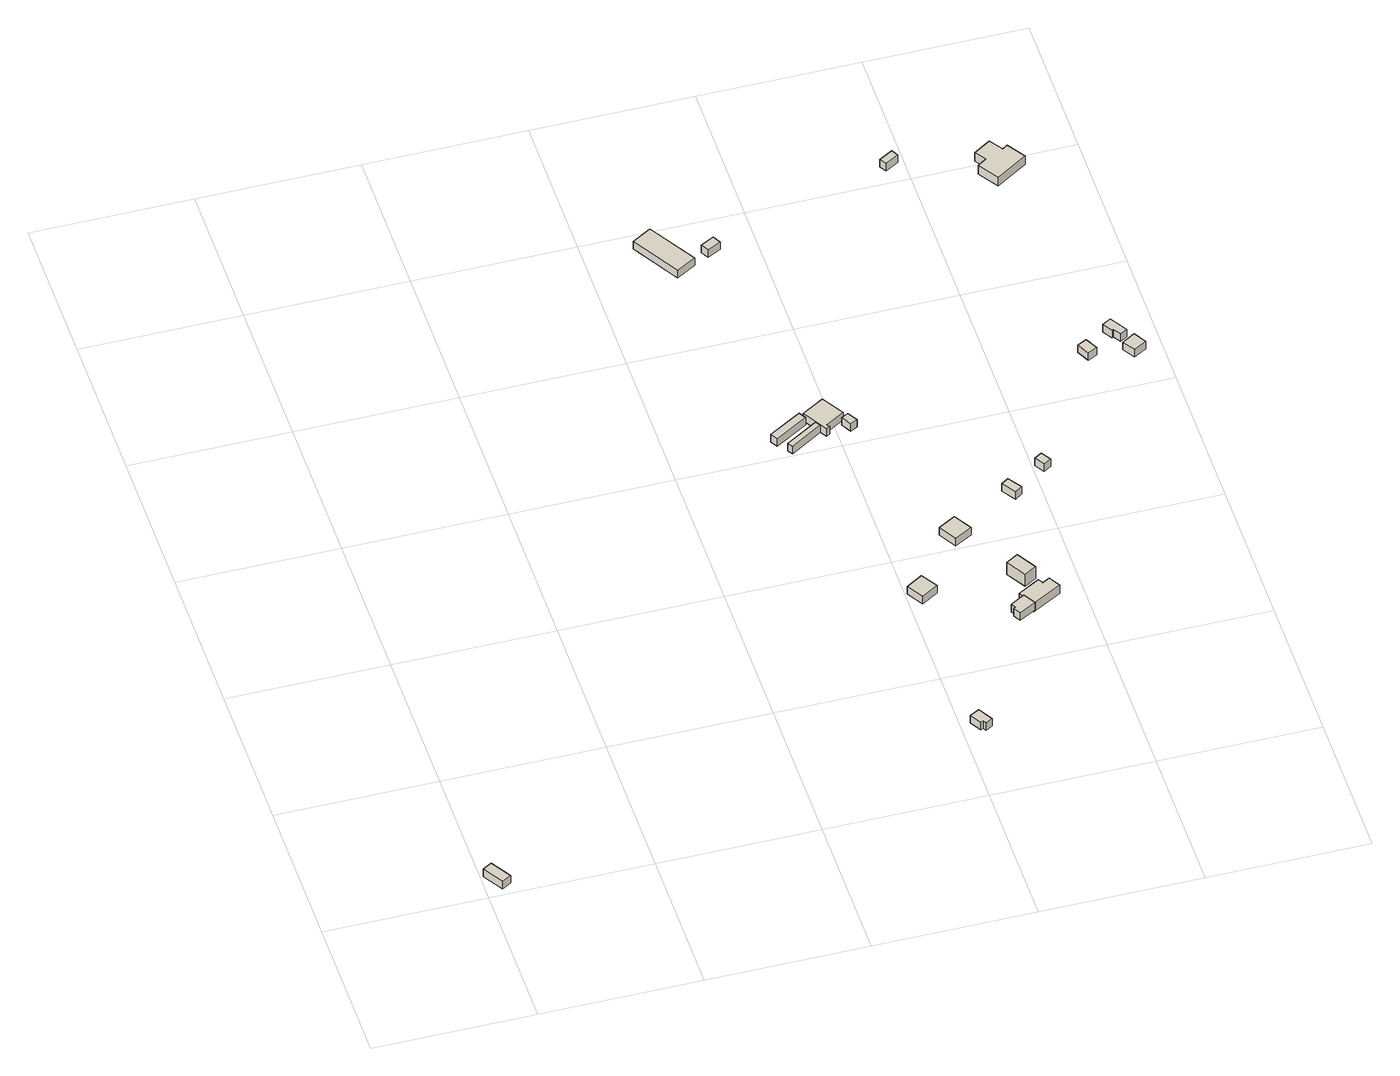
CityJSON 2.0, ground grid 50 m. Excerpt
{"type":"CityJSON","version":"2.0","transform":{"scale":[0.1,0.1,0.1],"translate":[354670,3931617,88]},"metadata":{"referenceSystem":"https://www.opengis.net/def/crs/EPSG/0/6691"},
"CityObjects":{
"building1":{"type":"Building","attributes":{"BuildingIDAttribute.prefecture":"14","BuildingIDAttribute.city":"14153","BuildingDetailAttribute.surveyYear":2015},"geometry":[{"type":"Solid","lod":"1","boundaries":[[[[0,1,2,3]],[[2,4,5,3]],[[1,6,4,2]],[[0,7,6,1]],[[3,5,7,0]],[[4,6,7,5]]]]}]},
"building2":{"type":"Building","attributes":{"BuildingIDAttribute.prefecture":"14","BuildingIDAttribute.city":"14153","BuildingDetailAttribute.surveyYear":2015},"geometry":[{"type":"Solid","lod":"1","boundaries":[[[[8,9,10,11,12,13]],[[12,14,15,13]],[[11,16,14,12]],[[10,17,16,11]],[[9,18,17,10]],[[8,19,18,9]],[[13,15,19,8]],[[14,16,17,18,19,15]]]]}]},
"building3":{"type":"Building","attributes":{"BuildingIDAttribute.prefecture":"14","BuildingIDAttribute.city":"14153","BuildingDetailAttribute.surveyYear":2015},"geometry":[{"type":"Solid","lod":"1","boundaries":[[[[20,21,22,23]],[[22,24,25,23]],[[21,26,24,22]],[[20,27,26,21]],[[23,25,27,20]],[[24,26,27,25]]]]}]},
"building4":{"type":"Building","attributes":{"BuildingIDAttribute.prefecture":"14","BuildingIDAttribute.city":"14153","BuildingDetailAttribute.surveyYear":2015},"geometry":[{"type":"Solid","lod":"1","boundaries":[[[[28,29,30,31]],[[30,32,33,31]],[[29,34,32,30]],[[28,35,34,29]],[[31,33,35,28]],[[32,34,35,33]]]]}]},
"building5":{"type":"Building","attributes":{"BuildingIDAttribute.prefecture":"14","BuildingIDAttribute.city":"14153","BuildingDetailAttribute.surveyYear":2015},"geometry":[{"type":"Solid","lod":"1","boundaries":[[[[36,37,38,39]],[[38,40,41,39]],[[37,42,40,38]],[[36,43,42,37]],[[39,41,43,36]],[[40,42,43,41]]]]}]},
"building6":{"type":"Building","attributes":{"usage":"431","storeysAboveGround":1,"BuildingIDAttribute.prefecture":"14","BuildingIDAttribute.city":"14153","BuildingDetailAttribute.totalFloorArea":125.89,"BuildingDetailAttribute.buildingFootprintArea":125.89,"BuildingDetailAttribute.buildingStructureType":"601","BuildingDetailAttribute.buildingStructureOrgType":"1","BuildingDetailAttribute.orgUsage":"143","BuildingDetailAttribute.surveyYear":2015},"geometry":[{"type":"Solid","lod":"1","boundaries":[[[[44,45,46,47]],[[46,48,49,47]],[[45,50,48,46]],[[44,51,50,45]],[[47,49,51,44]],[[48,50,51,49]]]]}]},
"building7":{"type":"Building","attributes":{"BuildingIDAttribute.prefecture":"14","BuildingIDAttribute.city":"14153","BuildingDetailAttribute.surveyYear":2015},"geometry":[{"type":"Solid","lod":"1","boundaries":[[[[52,53,54,55,56,57]],[[56,58,59,57]],[[55,60,58,56]],[[54,61,60,55]],[[53,62,61,54]],[[52,63,62,53]],[[57,59,63,52]],[[58,60,61,62,63,59]]]]}]},
"building8":{"type":"Building","attributes":{"BuildingIDAttribute.prefecture":"14","BuildingIDAttribute.city":"14153","BuildingDetailAttribute.surveyYear":2015},"geometry":[{"type":"Solid","lod":"1","boundaries":[[[[64,65,66,67,68,69,70]],[[69,71,72,70]],[[68,73,71,69]],[[67,74,73,68]],[[66,75,74,67]],[[65,76,75,66]],[[64,77,76,65]],[[70,72,77,64]],[[71,73,74,75,76,77,72]]]]}]},
"building9":{"type":"Building","attributes":{"BuildingIDAttribute.prefecture":"14","BuildingIDAttribute.city":"14153","BuildingDetailAttribute.surveyYear":2015},"geometry":[{"type":"Solid","lod":"1","boundaries":[[[[78,79,80,81]],[[80,82,83,81]],[[79,84,82,80]],[[78,85,84,79]],[[81,83,85,78]],[[82,84,85,83]]]]}]},
"building10":{"type":"Building","attributes":{"usage":"431","storeysAboveGround":1,"BuildingIDAttribute.prefecture":"14","BuildingIDAttribute.city":"14153","BuildingDetailAttribute.totalFloorArea":41.54,"BuildingDetailAttribute.buildingFootprintArea":41.54,"BuildingDetailAttribute.buildingStructureType":"610","BuildingDetailAttribute.buildingStructureOrgType":"2","BuildingDetailAttribute.orgUsage":"143","BuildingDetailAttribute.surveyYear":2015},"geometry":[{"type":"Solid","lod":"1","boundaries":[[[[86,87,88,89]],[[88,90,91,89]],[[87,92,90,88]],[[86,93,92,87]],[[89,91,93,86]],[[90,92,93,91]]]]}]},
"building11":{"type":"Building","attributes":{"BuildingIDAttribute.prefecture":"14","BuildingIDAttribute.city":"14153","BuildingDetailAttribute.surveyYear":2015},"geometry":[{"type":"Solid","lod":"1","boundaries":[[[[94,95,96,97]],[[96,98,99,97]],[[95,100,98,96]],[[94,101,100,95]],[[97,99,101,94]],[[98,100,101,99]]]]}]},
"building12":{"type":"Building","attributes":{"measuredHeight":3.8,"BuildingIDAttribute.prefecture":"14","BuildingIDAttribute.city":"14153","BuildingDetailAttribute.surveyYear":2015},"geometry":[{"type":"Solid","lod":"1","boundaries":[[[[102,103,104,105,106,107,108]],[[107,109,110,108]],[[106,111,109,107]],[[105,112,111,106]],[[104,113,112,105]],[[103,114,113,104]],[[102,115,114,103]],[[108,110,115,102]],[[109,111,112,113,114,115,110]]]]}]},
"building13":{"type":"Building","attributes":{"measuredHeight":5.1,"BuildingIDAttribute.prefecture":"14","BuildingIDAttribute.city":"14153","BuildingDetailAttribute.surveyYear":2015},"geometry":[{"type":"Solid","lod":"1","boundaries":[[[[116,117,118,119]],[[118,120,121,119]],[[117,122,120,118]],[[116,123,122,117]],[[119,121,123,116]],[[120,122,123,121]]]]}]},
"building14":{"type":"Building","attributes":{"BuildingIDAttribute.prefecture":"14","BuildingIDAttribute.city":"14153","BuildingDetailAttribute.surveyYear":2015},"geometry":[{"type":"Solid","lod":"1","boundaries":[[[[124,125,126,127]],[[126,128,129,127]],[[125,130,128,126]],[[124,131,130,125]],[[127,129,131,124]],[[128,130,131,129]]]]}]},
"building15":{"type":"Building","attributes":{"BuildingIDAttribute.prefecture":"14","BuildingIDAttribute.city":"14153","BuildingDetailAttribute.surveyYear":2015},"geometry":[{"type":"Solid","lod":"1","boundaries":[[[[132,133,134,135]],[[134,136,137,135]],[[133,138,136,134]],[[132,139,138,133]],[[135,137,139,132]],[[136,138,139,137]]]]}]},
"building16":{"type":"Building","attributes":{"BuildingIDAttribute.prefecture":"14","BuildingIDAttribute.city":"14153","BuildingDetailAttribute.surveyYear":2015},"geometry":[{"type":"Solid","lod":"1","boundaries":[[[[140,141,142,143]],[[142,144,145,143]],[[141,146,144,142]],[[140,147,146,141]],[[143,145,147,140]],[[144,146,147,145]]]]}]},
"building17":{"type":"Building","attributes":{"BuildingIDAttribute.prefecture":"14","BuildingIDAttribute.city":"14153","BuildingDetailAttribute.surveyYear":2015},"geometry":[{"type":"Solid","lod":"1","boundaries":[[[[148,149,150,151]],[[150,152,153,151]],[[149,154,152,150]],[[148,155,154,149]],[[151,153,155,148]],[[152,154,155,153]]]]}]},
"building18":{"type":"Building","attributes":{"BuildingIDAttribute.prefecture":"14","BuildingIDAttribute.city":"14153","BuildingDetailAttribute.surveyYear":2015},"geometry":[{"type":"Solid","lod":"1","boundaries":[[[[156,157,158,159,160,161]],[[160,162,163,161]],[[159,164,162,160]],[[158,165,164,159]],[[157,166,165,158]],[[156,167,166,157]],[[161,163,167,156]],[[162,164,165,166,167,163]]]]}]},
"building19":{"type":"Building","attributes":{"BuildingIDAttribute.prefecture":"14","BuildingIDAttribute.city":"14153","BuildingDetailAttribute.surveyYear":2015},"geometry":[{"type":"Solid","lod":"1","boundaries":[[[[168,169,170,171]],[[170,172,173,171]],[[169,174,172,170]],[[168,175,174,169]],[[171,173,175,168]],[[172,174,175,173]]]]}]},
"building20":{"type":"Building","attributes":{"usage":"431","measuredHeight":4.6,"storeysAboveGround":1,"BuildingIDAttribute.prefecture":"14","BuildingIDAttribute.city":"14153","BuildingDetailAttribute.totalFloorArea":74.95,"BuildingDetailAttribute.buildingFootprintArea":74.95,"BuildingDetailAttribute.buildingStructureType":"610","BuildingDetailAttribute.buildingStructureOrgType":"2","BuildingDetailAttribute.orgUsage":"143","BuildingDetailAttribute.surveyYear":2015},"geometry":[{"type":"Solid","lod":"1","boundaries":[[[[176,177,178,179,180,181,182,183]],[[182,184,185,183]],[[181,186,184,182]],[[180,187,186,181]],[[179,188,187,180]],[[178,189,188,179]],[[177,190,189,178]],[[176,191,190,177]],[[183,185,191,176]],[[184,186,187,188,189,190,191,185]]]]}]}
},
"vertices":[
[4,70,22],[33,88,22],[73,22,22],[44,5,22],[73,22,52],[44,5,52],[33,88,52],[4,70,52],
[1580,241,34],[1558,228,34],[1552,239,34],[1544,235,34],[1523,272,34],[1553,288,34],[1523,272,64],[1553,288,64],[1544,235,64],[1552,239,64],[1558,228,64],[1580,241,64],
[1585,821,25],[1532,789,25],[1501,841,25],[1553,873,25],[1501,841,55],[1553,873,55],[1532,789,55],[1585,821,55],
[1420,1603,13],[1317,1542,13],[1304,1565,13],[1407,1626,13],[1304,1565,43],[1407,1626,43],[1317,1542,43],[1420,1603,43],
[1450,1554,20],[1349,1493,20],[1339,1509,20],[1440,1570,20],[1339,1509,50],[1440,1570,50],[1349,1493,50],[1450,1554,50],
[1211,2480,8],[1301,2328,8],[1239,2292,8],[1150,2444,8],[1239,2292,38],[1150,2444,38],[1301,2328,38],[1211,2480,38],
[1472,1564,6],[1478,1555,6],[1467,1548,6],[1420,1629,6],[1490,1670,6],[1532,1600,6],[1490,1670,36],[1532,1600,36],[1420,1629,36],[1467,1548,36],[1478,1555,36],[1472,1564,36],
[1780,638,32],[1767,662,32],[1773,666,32],[1765,680,32],[1811,707,32],[1831,672,32],[1833,668,32],[1831,672,62],[1833,668,62],[1811,707,62],[1765,680,62],[1773,666,62],[1767,662,62],[1780,638,62],
[1537,1540,15],[1519,1572,15],[1540,1584,15],[1559,1552,15],[1540,1584,45],[1559,1552,45],[1519,1572,45],[1537,1540,45],
[1748,1032,16],[1693,1000,16],[1660,1057,16],[1715,1089,16],[1660,1057,46],[1715,1089,46],[1693,1000,46],[1748,1032,46],
[1333,2374,8],[1376,2397,8],[1389,2371,8],[1347,2349,8],[1389,2371,38],[1347,2349,38],[1376,2397,38],[1333,2374,38],
[1811,707,20],[1802,724,20],[1871,763,20],[1880,747,20],[1903,760,20],[1923,724,20],[1831,672,20],[1923,724,55],[1831,672,55],[1903,760,55],[1880,747,55],[1871,763,55],[1802,724,55],[1811,707,55],
[1838,783,18],[1800,845,18],[1838,868,18],[1875,805,18],[1838,868,66],[1875,805,66],[1800,845,66],[1838,783,66],
[1914,1141,11],[1885,1185,11],[1908,1200,11],[1937,1157,11],[1908,1200,41],[1937,1157,41],[1885,1185,41],[1914,1141,41],
[2026,1233,6],[2007,1264,6],[2031,1279,6],[2050,1248,6],[2031,1279,36],[2050,1248,36],[2007,1264,36],[2026,1233,36],
[1980,2569,10],[1938,2544,10],[1925,2566,10],[1968,2591,10],[1925,2566,40],[1968,2591,40],[1938,2544,40],[1980,2569,40],
[2257,1676,7],[2286,1690,7],[2306,1651,7],[2277,1636,7],[2306,1651,37],[2277,1636,37],[2286,1690,37],[2257,1676,37],
[2410,1698,7],[2388,1684,7],[2373,1708,7],[2368,1705,7],[2349,1737,7],[2377,1753,7],[2349,1737,37],[2377,1753,37],[2368,1705,37],[2373,1708,37],[2388,1684,37],[2410,1698,37],
[2409,1614,4],[2385,1653,4],[2426,1678,4],[2449,1638,4],[2426,1678,34],[2449,1638,34],[2385,1653,34],[2409,1614,34],
[2187,2457,12],[2216,2476,12],[2193,2510,12],[2247,2545,12],[2275,2503,12],[2291,2514,12],[2328,2457,12],[2229,2393,12],[2328,2457,46],[2229,2393,46],[2291,2514,46],[2275,2503,46],[2247,2545,46],[2193,2510,46],[2216,2476,46],[2187,2457,46]
]}
